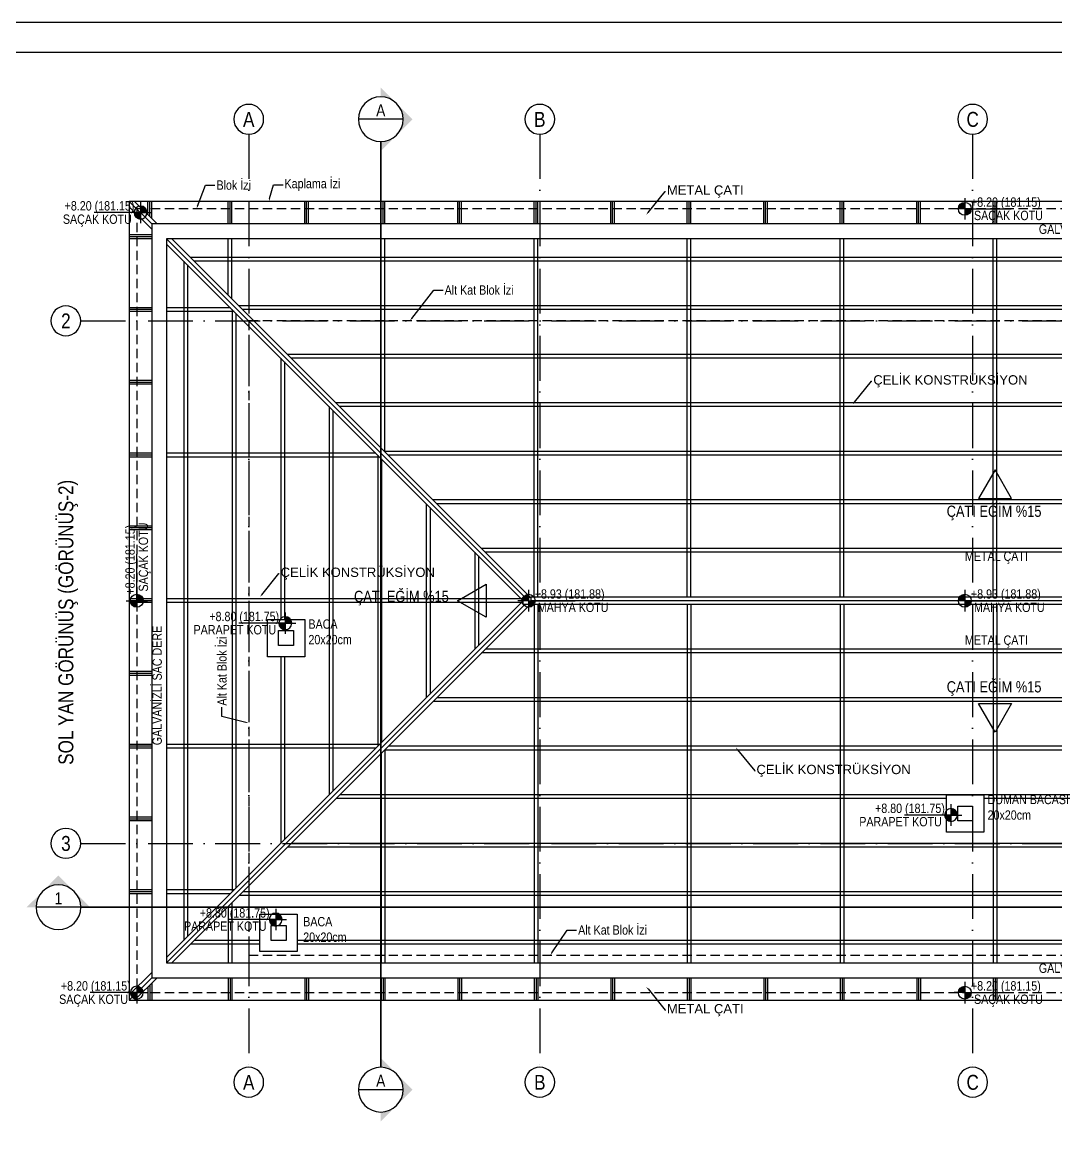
# Model space of a CAD drawing. Header units: millimetres. Extents: x 82776 to 137242, y 11666 to 27998.
# Drawn here: x 108530 to 109915, y 26492 to 27998 of the extents above; entities that cross this region are included whole.
import ezdxf
from ezdxf import colors
from ezdxf.entities.mleader import LeaderData, LeaderLine
from ezdxf.enums import TextEntityAlignment as Align
from ezdxf.math import Vec2, Vec3

# ---------------------------------------------------------------- set-up
doc = ezdxf.new("R2010")
doc.units = ezdxf.units.MM
for name, pattern in [('( Hidden )', [0.375, 0.25, -0.125]), ('ACAD_ISO10W100', [18, 12, -3, 0, -3]), ('DASHED', [15, 10, -5])]:
    doc.linetypes.add(name, pattern=pattern)
for name, color, linetype in [('0_IFC_Elevation_3', 21, 'Continuous'), ('0_IFC_Elevation_4', 11, 'Continuous'), ('0_IFC_Elevation_5', 252, 'Continuous'), ('0_IFC_Grid', 14, 'ACAD_ISO10W100'), ('0_IFC_Grid_Text_100', 14, 'Continuous'), ('0_IFC_Legend_Viewport', 7, 'Continuous'), ('0_IFC_Notation_Level_200', 160, 'Continuous'), ('0_IFC_Notation_Section_50', 10, 'Continuous'), ('0_IFC_Room_Text(No)_50', 12, 'Continuous'), ('0_IFC_Text_Explanation_50', 231, 'Continuous')]:
    doc.layers.add(name, color=color, linetype=linetype)
doc.styles.add('IFC_TEXT', font='ARIALN.TTF')
doc.styles.get("Standard").update_dxf_attribs({"font": 'arial.ttf'})

# ---------------------------------------------------------------- blocks, each defined once
blk = doc.blocks.new('*U146')
at = {"layer": '0_IFC_Legend_Viewport', "transparency": 33554687}
blk.add_lwpolyline([(-2900, 2920), (0, 2920), (0, 0), (-2900, 0)], close=True, dxfattribs=at)
at = {"style": 'IFC_TEXT'}
for tag, p in [('PAFTA', (-2277, 17.9)), ('KOT', (-1159.1, 18)), ('OLCEK', (-110.4, 17.9))]:
    blk.add_attdef(tag, p, '', height=35, dxfattribs=at)
blk = doc.blocks.new('0_IFC_AXIS_TEXT_100')
at = {"layer": '0_IFC_Grid_Text_100'}
blk.add_circle((0, 1000), 1000, dxfattribs=at)
at = {"layer": '0_IFC_Grid_Text_100', "style": 'IFC_TEXT'}
blk.add_attdef('AXIS_NO', text='', height=1000, dxfattribs=at).set_placement((0, 993), align=Align.MIDDLE_CENTER)
blk = doc.blocks.new('A_CATI AKS')
at = {"layer": '0_IFC_Grid', "ltscale": 5}
for points in [[(0, 1480), (0.00191, 230)], [(390, 1480), (390.00191, 230)], [(970, 1480), (970.00191, 230)], [(-225, 1230), (2225.00231, 1230)], [(-225, 530), (2225.00231, 530)]]:
    blk.add_lwpolyline(points, dxfattribs=at)
ref = blk.add_blockref('0_IFC_AXIS_TEXT_100', (0, 1480), dxfattribs=dict(xscale=-0.02, yscale=0.02, zscale=0.02, rotation=0.0064968962269241))
ref.add_attrib('AXIS_NO', 'A', dxfattribs={"layer": '0_IFC_Grid_Text_100', "height": 20, "rotation": 0.0064969, "style": 'IFC_TEXT'}).set_placement((-0.00225, 1499.85432), align=Align.MIDDLE_CENTER)
ref = blk.add_blockref('0_IFC_AXIS_TEXT_100', (390, 1480), dxfattribs=dict(xscale=-0.02, yscale=0.02, zscale=0.02, rotation=0.0064968962269241))
ref.add_attrib('AXIS_NO', 'B', dxfattribs={"layer": '0_IFC_Grid_Text_100', "height": 20, "rotation": 0.0064969, "style": 'IFC_TEXT'}).set_placement((389.99775, 1499.85432), align=Align.MIDDLE_CENTER)
ref = blk.add_blockref('0_IFC_AXIS_TEXT_100', (970, 1480), dxfattribs=dict(xscale=-0.02, yscale=0.02, zscale=0.02, rotation=0.0064968962269241))
ref.add_attrib('AXIS_NO', 'C', dxfattribs={"layer": '0_IFC_Grid_Text_100', "height": 20, "rotation": 0.0064969, "style": 'IFC_TEXT'}).set_placement((969.99775, 1499.85432), align=Align.MIDDLE_CENTER)
ref = blk.add_blockref('0_IFC_AXIS_TEXT_100', (-244.99773, 1209.99773), dxfattribs=dict(xscale=-0.02, yscale=0.02, zscale=0.02, rotation=0.0064968962269241))
ref.add_attrib('AXIS_NO', '2', dxfattribs={"layer": '0_IFC_Grid_Text_100', "height": 20, "rotation": 0.0064969, "style": 'IFC_TEXT'}).set_placement((-244.99998, 1229.85205), align=Align.MIDDLE_CENTER)
ref = blk.add_blockref('0_IFC_AXIS_TEXT_100', (-244.99773, 509.99773), dxfattribs=dict(xscale=-0.02, yscale=0.02, zscale=0.02, rotation=0.0064968962269241))
ref.add_attrib('AXIS_NO', '3', dxfattribs={"layer": '0_IFC_Grid_Text_100', "height": 20, "rotation": 0.0064969, "style": 'IFC_TEXT'}).set_placement((-244.99998, 529.85205), align=Align.MIDDLE_CENTER)
ref = blk.add_blockref('0_IFC_AXIS_TEXT_100', (0.00454, 190), dxfattribs=dict(xscale=-0.02, yscale=0.02, zscale=0.02, rotation=0.0064968962269241))
ref.add_attrib('AXIS_NO', 'A', dxfattribs={"layer": '0_IFC_Grid_Text_100', "height": 20, "rotation": 0.0064969, "style": 'IFC_TEXT'}).set_placement((0.00228, 209.85432), align=Align.MIDDLE_CENTER)
ref = blk.add_blockref('0_IFC_AXIS_TEXT_100', (390.00454, 190), dxfattribs=dict(xscale=-0.02, yscale=0.02, zscale=0.02, rotation=0.0064968962269241))
ref.add_attrib('AXIS_NO', 'B', dxfattribs={"layer": '0_IFC_Grid_Text_100', "height": 20, "rotation": 0.0064969, "style": 'IFC_TEXT'}).set_placement((390.00228, 209.85432), align=Align.MIDDLE_CENTER)
ref = blk.add_blockref('0_IFC_AXIS_TEXT_100', (970.00454, 190), dxfattribs=dict(xscale=-0.02, yscale=0.02, zscale=0.02, rotation=0.0064968962269241))
ref.add_attrib('AXIS_NO', 'C', dxfattribs={"layer": '0_IFC_Grid_Text_100', "height": 20, "rotation": 0.0064969, "style": 'IFC_TEXT'}).set_placement((970.00228, 209.85432), align=Align.MIDDLE_CENTER)
blk = doc.blocks.new('*U1783')
at = {"layer": '0_IFC_Room_Text(No)_50'}
h = blk.add_hatch(color=256, dxfattribs=at)
h.paths.add_polyline_path([(0, 1061), (-530, 530, -0.414214), (530, 530)])
h.paths.add_polyline_path([(530, 530, -0.198912), (750, 0), (1061, 0)])
h.paths.add_polyline_path([(-530, 530), (-1061, 0), (-750, 0, -0.198912)])
at = {"layer": '0_IFC_Room_Text(No)_50', "linetype": 'Continuous'}
blk.add_line((-750, 0), (750, 0), dxfattribs=at)
blk.add_circle((0, 0), 750, dxfattribs=at)
at = {"layer": '0_IFC_Room_Text(No)_50', "style": 'IFC_TEXT'}
blk.add_attdef('NO', text='', height=400, dxfattribs=at).set_placement((0, 100), align=Align.CENTER)
for p in [(0, -100), (0, -374)]:
    blk.add_attdef('SHEET', text='', height=200, dxfattribs=at).set_placement(p, align=Align.TOP_CENTER)
blk = doc.blocks.new('*U478')
at = {"layer": '0_IFC_Room_Text(No)_50'}
h = blk.add_hatch(color=256, dxfattribs=at)
h.paths.add_polyline_path([(-1061, 0), (-530, -530, -0.414214), (-530, 530)])
h.paths.add_polyline_path([(-530, 530, -0.198912), (0, 750), (0, 1061)])
h.paths.add_polyline_path([(-530, -530), (0, -1061), (0, -750, -0.198912)])
at = {"layer": '0_IFC_Room_Text(No)_50', "linetype": 'Continuous'}
blk.add_line((-750, 0), (750, 0), dxfattribs=at)
blk.add_circle((0, 0), 750, dxfattribs=at)
at = {"layer": '0_IFC_Room_Text(No)_50', "style": 'IFC_TEXT'}
blk.add_attdef('NO', text='', height=400, dxfattribs=at).set_placement((0, 100), align=Align.CENTER)
for p in [(0, -100), (0, -374)]:
    blk.add_attdef('SHEET', text='', height=200, dxfattribs=at).set_placement(p, align=Align.TOP_CENTER)
blk = doc.blocks.new('A_CATI KESIT YERLERI')
at = {"layer": '0_IFC_Notation_Section_50', "linetype": 'DASHED', "ltscale": 3, "const_width": 2}
for points in [[(-548.1, -30), (-548.1, 1210)], [(-950, 184.4), (1500, 184.4)]]:
    blk.add_lwpolyline(points, dxfattribs=at)
ref = blk.add_blockref('*U478', (-548.1, 1240), dxfattribs=dict(xscale=-0.0400000000259542, yscale=0.0400000000259542, zscale=0.0400000000259542))
ref.add_attrib('NO', 'A', dxfattribs={"layer": '0_IFC_Room_Text(No)_50', "height": 16, "style": 'IFC_TEXT'}).set_placement((-548.1, 1244), align=Align.CENTER)
ref = blk.add_blockref('*U1783', (-980, 184.4), dxfattribs=dict(xscale=-0.0400000000259542, yscale=0.0400000000259542, zscale=0.0400000000259542))
ref.add_attrib('NO', '1', dxfattribs={"layer": '0_IFC_Room_Text(No)_50', "height": 16, "style": 'IFC_TEXT'}).set_placement((-980, 188.4), align=Align.CENTER)
ref = blk.add_blockref('*U478', (-548.1, -60), dxfattribs=dict(xscale=-0.0400000000259542, yscale=0.0400000000259542, zscale=0.0400000000259542))
ref.add_attrib('NO', 'A', dxfattribs={"layer": '0_IFC_Room_Text(No)_50', "height": 16, "style": 'IFC_TEXT'}).set_placement((-548.1, -56), align=Align.CENTER)
at = {"layer": '0_IFC_Notation_Section_50', "transparency": 33554687, "insert": (-980, 375.2), "char_height": 20, "attachment_point": 1, "rotation": 90, "style": 'IFC_TEXT'}
blk.add_mtext_dynamic_manual_height_columns('SOL YAN GÖRÜNÜŞ (GÖRÜNÜŞ-2)', width=439.524, gutter_width=12.5, heights=[0], dxfattribs=at)
blk = doc.blocks.new('A_CATI KONS PLANI')
at = {"layer": '0_IFC_Elevation_3'}
for points in [[(50, 1020), (535, 535), (50, 50)], [(50, 1020), (535, 535), (50, 50)], [(50, 1020), (535, 535), (50, 50)], [(50, 1020), (535, 535), (50, 50)], [(50, 1012.9), (527.9, 535), (50, 57.1)], [(50, 1012.9), (527.9, 535), (50, 57.1)], [(57.1, 1020), (537.1, 540)], [(537.1, 530), (57.1, 50)], [(537.1, 530), (57.1, 50)], [(1785, 535), (535, 535)], [(1782.1, 540), (537.9, 540)], [(1782.1, 530), (537.9, 530)]]:
    blk.add_lwpolyline(points, dxfattribs=at)
at = {"layer": '0_IFC_Elevation_4', "ltscale": 50}
for points in [[(0, 1070), (30, 1040)], [(7.1, 1070), (37.1, 1040)], [(0, 1062.9), (30, 1032.9)], [(30, 37.1), (0, 7.1)], [(30, 30), (0, 0)], [(37.1, 30), (7.1, 0)]]:
    blk.add_lwpolyline(points, dxfattribs=at)
for points in [[(0, 0), (2320, 0), (2320, 1070), (0, 1070)], [(30, 30), (2290, 30), (2290, 1040), (30, 1040)], [(50, 50), (2270, 50), (2270, 1020), (50, 1020)]]:
    blk.add_lwpolyline(points, close=True, dxfattribs=at)
at = {"layer": '0_IFC_Elevation_5'}
for points in [[(25, 1052.1), (25, 1070)], [(27.5, 1049.6), (27.5, 1070)], [(30, 1047.1), (30, 1070)], [(132.5, 1040), (132.5, 1070)], [(135, 1040), (135, 1070)], [(137.5, 1040), (137.5, 1070)], [(235, 1040), (235, 1070)], [(237.5, 1040), (237.5, 1070)], [(240, 1040), (240, 1070)], [(337.5, 1040), (337.5, 1070)], [(340, 1040), (340, 1070)], [(342.5, 1040), (342.5, 1070)], [(440, 1040), (440, 1070)], [(442.5, 1040), (442.5, 1070)], [(445, 1040), (445, 1070)], [(542.5, 1040), (542.5, 1070)], [(545, 1040), (545, 1070)], [(547.5, 1040), (547.5, 1070)], [(645, 1040), (645, 1070)], [(647.5, 1040), (647.5, 1070)], [(650, 1040), (650, 1070)], [(747.5, 1040), (747.5, 1070)], [(750, 1040), (750, 1070)], [(752.5, 1040), (752.5, 1070)], [(850, 1040), (850, 1070)], [(852.5, 1040), (852.5, 1070)], [(855, 1040), (855, 1070)], [(952.5, 1040), (952.5, 1070)], [(955, 1040), (955, 1070)], [(957.5, 1040), (957.5, 1070)], [(1055, 1040), (1055, 1070)], [(1057.5, 1040), (1057.5, 1070)], [(1060, 1040), (1060, 1070)], [(1157.5, 1040), (1157.5, 1070)], [(1160, 1040), (1160, 1070)], [(1162.5, 1040), (1162.5, 1070)], [(30, 1025), (0, 1025)], [(30, 1022.5), (0, 1022.5)], [(30, 1020), (0, 1020)], [(132.5, 944.6), (132.5, 1020)], [(137.5, 939.6), (137.5, 1020)], [(337.5, 739.6), (337.5, 1020)], [(342.5, 734.6), (342.5, 1020)], [(542.5, 540), (542.5, 1020)], [(547.5, 540), (547.5, 1020)], [(747.5, 540), (747.5, 1020)], [(752.5, 540), (752.5, 1020)], [(952.5, 540), (952.5, 1020)], [(957.5, 540), (957.5, 1020)], [(1157.5, 540), (1157.5, 1020)], [(1162.5, 540), (1162.5, 1020)], [(2237.9, 995), (82.1, 995)], [(72.9, 990), (72.9, 80)], [(77.9, 985), (77.9, 85)], [(2232.9, 990), (87.1, 990)], [(30, 927.5), (0, 927.5)], [(30, 925), (0, 925)], [(30, 922.5), (0, 922.5)], [(135.4, 927.5), (50, 927.5)], [(140.4, 922.5), (50, 922.5)], [(137.9, 925), (137.9, 145)], [(142.9, 920), (142.9, 150)], [(2172.9, 930), (147.1, 930)], [(2167.9, 925), (152.1, 925)], [(202.9, 860), (202.9, 210)], [(2107.9, 865), (212.1, 865)], [(2102.9, 860), (217.1, 860)], [(207.9, 855), (207.9, 215)], [(30, 830), (0, 830)], [(30, 827.5), (0, 827.5)], [(30, 825), (0, 825)], [(2042.9, 800), (277.1, 800)], [(267.9, 795), (267.9, 275)], [(272.9, 790), (272.9, 280)], [(2037.9, 795), (282.1, 795)], [(30, 732.5), (0, 732.5)], [(30, 730), (0, 730)], [(30, 727.5), (0, 727.5)], [(330.4, 732.5), (50, 732.5)], [(335.4, 727.5), (50, 727.5)], [(332.9, 730), (332.9, 340)], [(337.9, 725), (337.9, 345)], [(1977.9, 735), (342.1, 735)], [(1972.9, 730), (347.1, 730)], [(397.9, 665), (397.9, 405)], [(1912.9, 670), (407.1, 670)], [(1907.9, 665), (412.1, 665)], [(402.9, 660), (402.9, 410)], [(30, 635), (0, 635)], [(30, 632.5), (0, 632.5)], [(30, 630), (0, 630)], [(1847.9, 605), (472.1, 605)], [(462.9, 600), (462.9, 470)], [(467.9, 595), (467.9, 475)], [(1842.9, 600), (477.1, 600)], [(30, 537.5), (0, 537.5)], [(30, 535), (0, 535)], [(30, 532.5), (0, 532.5)], [(527.9, 537.5), (50, 537.5)], [(527.9, 532.5), (50, 532.5)], [(542.5, 530), (542.5, 50)], [(547.5, 530), (547.5, 50)], [(747.5, 530), (747.5, 50)], [(752.5, 530), (752.5, 50)], [(952.5, 530), (952.5, 50)], [(957.5, 530), (957.5, 50)], [(1157.5, 530), (1157.5, 50)], [(1162.5, 530), (1162.5, 50)], [(1842.9, 470), (477.1, 470)], [(1847.9, 465), (472.1, 465)], [(30, 440), (0, 440)], [(30, 437.5), (0, 437.5)], [(30, 435), (0, 435)], [(1912.9, 400), (407.1, 400)], [(1907.9, 405), (412.1, 405)], [(30, 342.5), (0, 342.5)], [(30, 340), (0, 340)], [(30, 337.5), (0, 337.5)], [(335.4, 342.5), (50, 342.5)], [(330.4, 337.5), (50, 337.5)], [(1977.9, 335), (342.1, 335)], [(342.5, 335.4), (342.5, 50)], [(1972.9, 340), (347.1, 340)], [(337.5, 330.4), (337.5, 50)], [(2037.9, 275), (282.1, 275)], [(2042.9, 270), (277.1, 270)], [(30, 245), (0, 245)], [(30, 242.5), (0, 242.5)], [(30, 240), (0, 240)], [(2107.9, 205), (212.1, 205)], [(2102.9, 210), (217.1, 210)], [(30, 147.5), (0, 147.5)], [(30, 145), (0, 145)], [(30, 142.5), (0, 142.5)], [(140.4, 147.5), (50, 147.5)], [(135.4, 142.5), (50, 142.5)], [(2172.9, 140), (147.1, 140)], [(2167.9, 145), (152.1, 145)], [(132.5, 125.4), (132.5, 50)], [(137.5, 130.4), (137.5, 50)], [(2232.9, 80), (87.1, 80)], [(2237.9, 75), (82.1, 75)], [(25, 17.9), (25, 0)], [(27.5, 20.4), (27.5, 0)], [(30, 22.9), (30, 0)], [(132.5, 30), (132.5, 0)], [(135, 30), (135, 0)], [(137.5, 30), (137.5, 0)], [(235, 30), (235, 0)], [(237.5, 30), (237.5, 0)], [(240, 30), (240, 0)], [(337.5, 30), (337.5, 0)], [(340, 30), (340, 0)], [(342.5, 30), (342.5, 0)], [(440, 30), (440, 0)], [(442.5, 30), (442.5, 0)], [(445, 30), (445, 0)], [(542.5, 30), (542.5, 0)], [(545, 30), (545, 0)], [(547.5, 30), (547.5, 0)], [(645, 30), (645, 0)], [(647.5, 30), (647.5, 0)], [(650, 30), (650, 0)], [(747.5, 30), (747.5, 0)], [(750, 30), (750, 0)], [(752.5, 30), (752.5, 0)], [(850, 30), (850, 0)], [(852.5, 30), (852.5, 0)], [(855, 30), (855, 0)], [(952.5, 30), (952.5, 0)], [(955, 30), (955, 0)], [(957.5, 30), (957.5, 0)], [(1055, 30), (1055, 0)], [(1057.5, 30), (1057.5, 0)], [(1060, 30), (1060, 0)], [(1157.5, 30), (1157.5, 0)], [(1160, 30), (1160, 0)], [(1162.5, 30), (1162.5, 0)]]:
    blk.add_lwpolyline(points, dxfattribs=at)
blk.add_wipeout([(537.9, 530), (527.9, 530), (527.9, 540), (537.9, 540)])
at = {"layer": '0_IFC_Elevation_3'}
blk.add_lwpolyline([(537.9, 530), (527.9, 530), (527.9, 540), (537.9, 540)], close=True, dxfattribs=at)
at = {"layer": '0_IFC_Elevation_5', "linetype": '( Hidden )', "ltscale": 50}
for points in [[(10, 10), (2310, 10), (2310, 1060), (10, 1060)], [(160, 60), (2160, 60), (2160, 910), (160, 910)]]:
    blk.add_lwpolyline(points, close=True, dxfattribs=at)
blk = doc.blocks.new('0_IFC_NOTATION_LEVEL_200')
at = {"layer": '0_IFC_Notation_Level_200'}
h = blk.add_hatch(color=256, dxfattribs=at)
h.dxf.hatch_style = 1
h.paths.add_polyline_path([(0, 0), (0, 576, 0.4142136), (-576, 0)])
h.paths.add_polyline_path([(0, -576, 0.4142136), (576, 0), (0, 0)])
for p, q in [((0, 0), (-960, 0)), ((0, 960), (0, -960)), ((0, 0), (4154, 0))]:
    blk.add_line(p, q, dxfattribs=at)
blk.add_circle((0, 0), 576, dxfattribs=at)
at = {"layer": '0_IFC_Notation_Level_200', "style": 'IFC_TEXT'}
for tag, p in [('LEVEL_ABOVE', (549, 185)), ('LEVEL_BELOW', (549, -1005))]:
    blk.add_attdef(tag, p, '', height=800, dxfattribs=at)
blk = doc.blocks.new('A BLOK CATI KOTLARI')
ref = blk.add_blockref('0_IFC_NOTATION_LEVEL_200', (1109.5, 0), dxfattribs=dict(xscale=0.015, yscale=0.015, zscale=0.015))
ref.add_attrib('LEVEL_BELOW', 'SAÇAK KOTU', (1121.8, -15.1), dxfattribs={"layer": '0_IFC_Notation_Level_200', "height": 12.5, "rotation": 360, "style": 'IFC_TEXT'})
ref.add_attrib('LEVEL_ABOVE', '+8.20 (181.15)', (1117.7, 2.8), dxfattribs={"layer": '0_IFC_Notation_Level_200', "height": 12.5, "rotation": 360, "style": 'IFC_TEXT'})
ref = blk.add_blockref('0_IFC_NOTATION_LEVEL_200', (5, -5), dxfattribs=dict(xscale=-0.015, yscale=0.015, zscale=0.015))
ref.add_attrib('LEVEL_BELOW', 'SAÇAK KOTU', (-99, -20.1), dxfattribs={"layer": '0_IFC_Notation_Level_200', "height": 12.5, "rotation": 0, "style": 'IFC_TEXT'})
ref.add_attrib('LEVEL_ABOVE', '+8.20 (181.15)', (-96.7, -2.2), dxfattribs={"layer": '0_IFC_Notation_Level_200', "height": 12.5, "rotation": 0, "style": 'IFC_TEXT'})
ref = blk.add_blockref('0_IFC_NOTATION_LEVEL_200', (0, -525), dxfattribs=dict(xscale=0.015, yscale=0.015, zscale=0.015, rotation=90))
ref.add_attrib('LEVEL_BELOW', 'SAÇAK KOTU', (15.1, -512.7), dxfattribs={"layer": '0_IFC_Notation_Level_200', "height": 12.5, "rotation": 90, "style": 'IFC_TEXT'})
ref.add_attrib('LEVEL_ABOVE', '+8.20 (181.15)', (-2.8, -516.8), dxfattribs={"layer": '0_IFC_Notation_Level_200', "height": 12.5, "rotation": 90, "style": 'IFC_TEXT'})
ref = blk.add_blockref('0_IFC_NOTATION_LEVEL_200', (525, -525), dxfattribs=dict(xscale=0.015, yscale=0.015, zscale=0.015))
ref.add_attrib('LEVEL_BELOW', 'MAHYA KOTU', (537.3, -540.1), dxfattribs={"layer": '0_IFC_Notation_Level_200', "height": 12.5, "rotation": 360, "style": 'IFC_TEXT'})
ref.add_attrib('LEVEL_ABOVE', '+8.93 (181.88)', (533.2, -522.2), dxfattribs={"layer": '0_IFC_Notation_Level_200', "height": 12.5, "rotation": 360, "style": 'IFC_TEXT'})
ref = blk.add_blockref('0_IFC_NOTATION_LEVEL_200', (1109.5, -525), dxfattribs=dict(xscale=0.015, yscale=0.015, zscale=0.015))
ref.add_attrib('LEVEL_BELOW', 'MAHYA KOTU', (1121.8, -540.1), dxfattribs={"layer": '0_IFC_Notation_Level_200', "height": 12.5, "rotation": 360, "style": 'IFC_TEXT'})
ref.add_attrib('LEVEL_ABOVE', '+8.93 (181.88)', (1117.7, -522.2), dxfattribs={"layer": '0_IFC_Notation_Level_200', "height": 12.5, "rotation": 360, "style": 'IFC_TEXT'})
ref = blk.add_blockref('0_IFC_NOTATION_LEVEL_200', (198.9, -555.1), dxfattribs=dict(xscale=-0.015, yscale=0.015, zscale=0.015, rotation=359.9999999998952))
ref.add_attrib('LEVEL_BELOW', 'PARAPET KOTU', (76.1, -570.1), dxfattribs={"layer": '0_IFC_Notation_Level_200', "height": 12.5, "rotation": 0, "style": 'IFC_TEXT'})
ref.add_attrib('LEVEL_ABOVE', '+8.80 (181.75)', (97.2, -552.3), dxfattribs={"layer": '0_IFC_Notation_Level_200', "height": 12.5, "rotation": 0, "style": 'IFC_TEXT'})
ref = blk.add_blockref('0_IFC_NOTATION_LEVEL_200', (1090.9, -812.1), dxfattribs=dict(xscale=-0.015, yscale=0.015, zscale=0.015, rotation=359.9999999998952))
ref.add_attrib('LEVEL_BELOW', 'PARAPET KOTU', (968.1, -827.2), dxfattribs={"layer": '0_IFC_Notation_Level_200', "height": 12.5, "rotation": 0, "style": 'IFC_TEXT'})
ref.add_attrib('LEVEL_ABOVE', '+8.80 (181.75)', (989.2, -809.3), dxfattribs={"layer": '0_IFC_Notation_Level_200', "height": 12.5, "rotation": 0, "style": 'IFC_TEXT'})
ref = blk.add_blockref('0_IFC_NOTATION_LEVEL_200', (186.1, -952.1), dxfattribs=dict(xscale=-0.015, yscale=0.015, zscale=0.015, rotation=359.9999999998952))
ref.add_attrib('LEVEL_BELOW', 'PARAPET KOTU', (63.3, -967.2), dxfattribs={"layer": '0_IFC_Notation_Level_200', "height": 12.5, "rotation": 0, "style": 'IFC_TEXT'})
ref.add_attrib('LEVEL_ABOVE', '+8.80 (181.75)', (84.4, -949.4), dxfattribs={"layer": '0_IFC_Notation_Level_200', "height": 12.5, "rotation": 0, "style": 'IFC_TEXT'})
ref = blk.add_blockref('0_IFC_NOTATION_LEVEL_200', (0, -1050), dxfattribs=dict(xscale=-0.015, yscale=0.015, zscale=0.015))
ref.add_attrib('LEVEL_BELOW', 'SAÇAK KOTU', (-104, -1065.1), dxfattribs={"layer": '0_IFC_Notation_Level_200', "height": 12.5, "rotation": 0, "style": 'IFC_TEXT'})
ref.add_attrib('LEVEL_ABOVE', '+8.20 (181.15)', (-101.7, -1047.2), dxfattribs={"layer": '0_IFC_Notation_Level_200', "height": 12.5, "rotation": 0, "style": 'IFC_TEXT'})
ref = blk.add_blockref('0_IFC_NOTATION_LEVEL_200', (1109.5, -1050), dxfattribs=dict(xscale=0.015, yscale=0.015, zscale=0.015))
ref.add_attrib('LEVEL_BELOW', 'SAÇAK KOTU', (1121.8, -1065.1), dxfattribs={"layer": '0_IFC_Notation_Level_200', "height": 12.5, "rotation": 360, "style": 'IFC_TEXT'})
ref.add_attrib('LEVEL_ABOVE', '+8.20 (181.15)', (1117.7, -1047.2), dxfattribs={"layer": '0_IFC_Notation_Level_200', "height": 12.5, "rotation": 360, "style": 'IFC_TEXT'})
blk = doc.blocks.new('CATI KONSTRUKSIYON PLANI')
at = {"layer": '0_IFC_Elevation_5'}
ml = blk.add_multileader_mtext('Standard', dxfattribs=at)
ml.set_content('METAL ÇATI', color=256)
ml.set_leader_properties()
ml.build(insert=Vec2(0, 0))
ml.multileader.update_dxf_attribs({"text_right_attachment_type": 6, "dogleg_length": 0.36})
ctx = ml.context
ctx.base_point, ctx.char_height, ctx.plane_origin = Vec3(-47, -2267.5), 12.5, Vec3(-72.8, -2298.9)
ctx.right_attachment = 6
notes = []
notes.append((ctx, [(0, (1, 1, 0), (-47.3, -2267.5), (1, 0), 0.36, [(0, [(-72.8, -2298.9)], 0, [])])]))
ctx.mtext.insert, ctx.mtext.flow_direction = Vec3(-45, -2259.5), 5
ml = blk.add_multileader_mtext('Standard', dxfattribs=at)
ml.set_content('ÇELİK KONSTRÜKSİYON', color=256)
ml.set_leader_properties()
ml.build(insert=Vec2(0, 0))
ml.multileader.update_dxf_attribs({"text_right_attachment_type": 6, "dogleg_length": 0.36})
ctx = ml.context
ctx.base_point, ctx.char_height, ctx.plane_origin = Vec3(229.6, -2521.9), 12.5, Vec3(333.8, -2553.2)
ctx.right_attachment = 6
notes.append((ctx, [(0, (1, 1, 0), (229.2, -2521.9), (1, 0), 0.36, [(0, [(203.8, -2553.2)], 0, [])])]))
ctx.mtext.insert, ctx.mtext.flow_direction = Vec3(231.6, -2513.8), 5
ml = blk.add_multileader_mtext('Standard', dxfattribs=at)
ml.set_content('ÇELİK KONSTRÜKSİYON', color=256)
ml.set_leader_properties()
ml.build(insert=Vec2(0, 0))
ml.multileader.update_dxf_attribs({"text_right_attachment_type": 6, "dogleg_length": 0.36})
ctx = ml.context
ctx.base_point, ctx.char_height, ctx.plane_origin = Vec3(-564.5, -2779.5), 12.5, Vec3(-460.3, -2810.9)
ctx.right_attachment = 6
notes.append((ctx, [(0, (1, 1, 0), (-564.8, -2779.5), (1, 0), 0.36, [(0, [(-590.3, -2810.9)], 0, [])])]))
ctx.mtext.insert, ctx.mtext.flow_direction = Vec3(-562.5, -2771.5), 5
ml = blk.add_multileader_mtext('Standard', dxfattribs=at)
ml.set_content('ÇELİK KONSTRÜKSİYON', color=256)
ml.set_leader_properties()
ml.build(insert=Vec2(0, 0))
ml.multileader.update_dxf_attribs({"text_right_attachment_type": 6, "dogleg_length": 0.36})
ctx = ml.context
ctx.base_point, ctx.char_height, ctx.plane_origin = Vec3(73, -3043.7), 12.5, Vec3(177.2, -3012.4)
ctx.right_attachment = 6
notes.append((ctx, [(0, (1, 1, 0), (72.7, -3043.7), (1, 0), 0.36, [(0, [(47.2, -3012.4)], 0, [])])]))
ctx.mtext.insert, ctx.mtext.flow_direction = Vec3(75, -3035.7), 5
ml = blk.add_multileader_mtext('Standard', dxfattribs=at)
ml.set_content('METAL ÇATI', color=256)
ml.set_leader_properties()
ml.build(insert=Vec2(0, 0))
ml.multileader.update_dxf_attribs({"text_right_attachment_type": 6, "dogleg_length": 0.36})
ctx = ml.context
ctx.base_point, ctx.char_height, ctx.plane_origin = Vec3(-47, -3364.3), 12.5, Vec3(-72.8, -3332.9)
ctx.right_attachment = 6
notes.append((ctx, [(0, (1, 1, 0), (-47.3, -3364.3), (1, 0), 0.36, [(0, [(-72.8, -3332.9)], 0, [])])]))
ctx.mtext.insert, ctx.mtext.flow_direction = Vec3(-45, -3356.2), 5
for ctx, leaders in notes:
    for number, flags, end, landing, length, lines in leaders:
        leader = LeaderData()
        leader.index, (leader.has_last_leader_line, leader.has_dogleg_vector, leader.attachment_direction) = number, flags
        leader.last_leader_point, leader.dogleg_vector, leader.dogleg_length = Vec3(end), Vec3(landing), length
        for number, points, colour, breaks in lines:
            line = LeaderLine()
            line.index, line.vertices, line.color, line.breaks = number, Vec3.list(points), colors.encode_raw_color(colour), breaks
            leader.lines.append(line)
        ctx.leaders.append(leader)
blk = doc.blocks.new('A_CATI YAZI')
at = {"layer": '0_IFC_Text_Explanation_50', "elevation": -87363.2}
for points in [[(1137.9, 671.9), (1182.1, 671.9), (1160, 710.3)], [(1137.9, 397.3), (1182.1, 397.3), (1160, 358.8)]]:
    blk.add_lwpolyline(points, close=True, dxfattribs=at)
at = {"layer": '0_IFC_Text_Explanation_50'}
blk.add_lwpolyline([(478.2, 557.1), (478.2, 512.9), (439.8, 535)], close=True, dxfattribs=at)
at = {"layer": '0_IFC_Text_Explanation_50', "style": 'IFC_TEXT'}
for s, width, insert, char_height, attachment_point in [('GALVANİZLİ SAC DERE', 167.351, (1378.6, 1039), 12.5, 3), ('ÇATI EĞİM %15', 167.351, (1095.2, 662.4, -87363.2), 15, 1), ('METAL ÇATI', 104.386, (1204, 600.9, -87363.2), 12.5, 3), ('ÇATI EĞİM %15', 167.351, (301.1, 548.3, -87363.2), 15, 1), ('BACA \\P20x20cm', 115.155, (240, 510), 12.5, 1), ('METAL ÇATI', 104.386, (1204, 488.5, -87363.2), 12.5, 3), ('ÇATI EĞİM %15', 167.351, (1095.2, 427.2, -87363.2), 15, 1), ('DUMAN BACASI \\P20x20cm', 115.155, (1150, 275), 12.5, 1), ('\\PBACA\\P20x20cm', 115.155, (233, 132.2), 12.5, 1), ('GALVANİZLİ SAC DERE', 167.351, (1378.6, 49), 12.5, 3)]:
    blk.add_mtext_dynamic_manual_height_columns(s, width=width, gutter_width=12.5, heights=[0], dxfattribs=dict(at, insert=insert, char_height=char_height, attachment_point=attachment_point))
at = {"layer": '0_IFC_Text_Explanation_50', "insert": (31, 501.4), "char_height": 12.5, "attachment_point": 3, "rotation": 90, "style": 'IFC_TEXT'}
blk.add_mtext_dynamic_manual_height_columns('GALVANİZLİ SAC DERE', width=167.351, gutter_width=12.5, heights=[0], dxfattribs=at)
at = {"layer": '0_IFC_Text_Explanation_50'}
ml = blk.add_multileader_mtext('Standard', dxfattribs=at)
ml.set_content('Blok İzi', color=256, style='IFC_TEXT')
ml.set_leader_properties()
ml.build(insert=Vec2(0, 0))
ml.multileader.update_dxf_attribs({"text_right_attachment_type": 2, "dogleg_length": 0.36})
ctx = ml.context
ctx.base_point, ctx.char_height, ctx.plane_origin = Vec3(114.8, 1091.7), 12.5, Vec3(139.3, 1060)
ctx.right_attachment = 2
notes = []
notes.append((ctx, [(0, (1, 1, 0), (102.2, 1091.7), (1, 0), 12.6, [(0, [(90, 1060)], 0, [])])]))
ctx.mtext.insert, ctx.mtext.flow_direction = Vec3(116.8, 1098.1), 5
ml = blk.add_multileader_mtext('Standard', dxfattribs=at)
ml.set_content('Kaplama İzi', color=256, style='IFC_TEXT')
ml.set_leader_properties()
ml.build(insert=Vec2(0, 0))
ml.multileader.update_dxf_attribs({"text_right_attachment_type": 2, "dogleg_length": 0.36})
ctx = ml.context
ctx.base_point, ctx.char_height, ctx.plane_origin = Vec3(206, 1092.1), 12.5, Vec3(236.2, 1070)
ctx.right_attachment = 2
notes.append((ctx, [(0, (1, 1, 0), (193.4, 1092.1), (1, 0), 12.6, [(0, [(186.9, 1070)], 0, [])])]))
ctx.mtext.insert, ctx.mtext.flow_direction = Vec3(208, 1100.1), 5
ml = blk.add_multileader_mtext('Standard', dxfattribs=at)
ml.set_content('Alt Kat Blok İzi', color=256, style='IFC_TEXT')
ml.set_leader_properties()
ml.build(insert=Vec2(0, 0))
ml.multileader.update_dxf_attribs({"text_right_attachment_type": 2, "dogleg_length": 0.36})
ctx = ml.context
ctx.base_point, ctx.char_height, ctx.plane_origin = Vec3(420.5, 951.1), 12.5, Vec3(425.2, 910)
ctx.right_attachment = 2
notes.append((ctx, [(0, (1, 1, 0), (408, 951.1), (1, 0), 12.6, [(0, [(375.9, 910)], 0, [])])]))
ctx.mtext.insert, ctx.mtext.rotation, ctx.mtext.flow_direction = Vec3(422.5, 957.5), 6.283185, 5
ml = blk.add_multileader_mtext('Standard', dxfattribs=at)
ml.set_content('Alt Kat Blok İzi', color=256, style='IFC_TEXT')
ml.set_leader_properties()
ml.build(insert=Vec2(0, 0))
ml.multileader.update_dxf_attribs({"text_right_attachment_type": 2, "dogleg_length": 0.36})
ctx = ml.context
ctx.base_point, ctx.char_height, ctx.plane_origin, ctx.plane_x_axis, ctx.plane_y_axis = Vec3(124.1, 392.5), 12.5, Vec3(157.3, 420.4), Vec3(0, 1), Vec3(-1, 0)
ctx.right_attachment = 2
notes.append((ctx, [(0, (1, 1, 0), (124.1, 380), (0, 1), 12.6, [(0, [(160, 371.1)], 0, [])])]))
ctx.mtext.insert, ctx.mtext.text_direction, ctx.mtext.rotation, ctx.mtext.flow_direction = Vec3(117.8, 394.5), Vec3(0, 1), 1.570796, 5
ml = blk.add_multileader_mtext('Standard', dxfattribs=at)
ml.set_content('Alt Kat Blok İzi', color=256, style='IFC_TEXT')
ml.set_leader_properties()
ml.build(insert=Vec2(0, 0))
ml.multileader.update_dxf_attribs({"text_right_attachment_type": 2, "dogleg_length": 0.36})
ctx = ml.context
ctx.base_point, ctx.char_height, ctx.plane_origin = Vec3(599.4, 93.8), 12.5, Vec3(613.3, 98.1)
ctx.right_attachment = 2
notes.append((ctx, [(0, (1, 1, 0), (586.8, 93.8), (1, 0), 12.6, [(0, [(564, 60)], 0, [])])]))
ctx.mtext.insert, ctx.mtext.flow_direction = Vec3(601.4, 100.2), 5
for ctx, leaders in notes:
    for number, flags, end, landing, length, lines in leaders:
        leader = LeaderData()
        leader.index, (leader.has_last_leader_line, leader.has_dogleg_vector, leader.attachment_direction) = number, flags
        leader.last_leader_point, leader.dogleg_vector, leader.dogleg_length = Vec3(end), Vec3(landing), length
        for number, points, colour, breaks in lines:
            line = LeaderLine()
            line.index, line.vertices, line.color, line.breaks = number, Vec3.list(points), colors.encode_raw_color(colour), breaks
            leader.lines.append(line)
        ctx.leaders.append(leader)
at = {"ltscale": 50}
blk.add_wipeout([(175, 115), (225, 115), (225, 65), (175, 65)], dxfattribs=at).dxf.layer = '0_IFC_Elevation_3'
at = {"layer": '0_IFC_Elevation_3', "ltscale": 50}
for points in [[(175, 115), (225, 115), (225, 65), (175, 65)], [(190, 100), (210, 100), (210, 80), (190, 80)]]:
    blk.add_lwpolyline(points, close=True, dxfattribs=at)
at = {"ltscale": 50}
for points in [[(185, 510), (235, 510), (235, 460), (185, 460)], [(1095, 275), (1145, 275), (1145, 225), (1095, 225)]]:
    blk.add_wipeout(points, dxfattribs=at).dxf.layer = '0_IFC_Elevation_3'
at = {"layer": '0_IFC_Elevation_3', "ltscale": 50}
for points in [[(185, 510), (235, 510), (235, 460), (185, 460)], [(200, 495), (220, 495), (220, 475), (200, 475)], [(1095, 275), (1145, 275), (1145, 225), (1095, 225)], [(1110, 260), (1130, 260), (1130, 240), (1110, 240)]]:
    blk.add_lwpolyline(points, close=True, dxfattribs=at)

msp = doc.modelspace()

# ---------------------------------------------------------------- linework, layer by layer
msp.add_lwpolyline([(82776.4, 27997.6), (82776.4, 24997.6), (137241.5, 24997.6), (137241.5, 27997.6)], close=True)

# ---------------------------------------------------------------- block references
msp.add_blockref('*U146', (111297.5, 25037.6))

# ---------------------------------------------------------------- next in the draw order: block references
msp.add_blockref('A_CATI KONS PLANI', (108673.6, 26687.9))

# ---------------------------------------------------------------- next in the draw order: block references
msp.add_blockref('CATI KONSTRUKSIYON PLANI', (109438.9, 30038.8))

# ---------------------------------------------------------------- next in the draw order: block references
msp.add_blockref('A_CATI YAZI', (108673.6, 26687.9))

# ---------------------------------------------------------------- next in the draw order: block references
for name, p in [('A_CATI KESIT YERLERI', (109558.6, 26627.9)), ('A_CATI AKS', (108833.6, 26367.9)), ('A BLOK CATI KOTLARI', (108683.6, 27747.9))]:
    msp.add_blockref(name, p)

doc.saveas('drawing.dxf')
